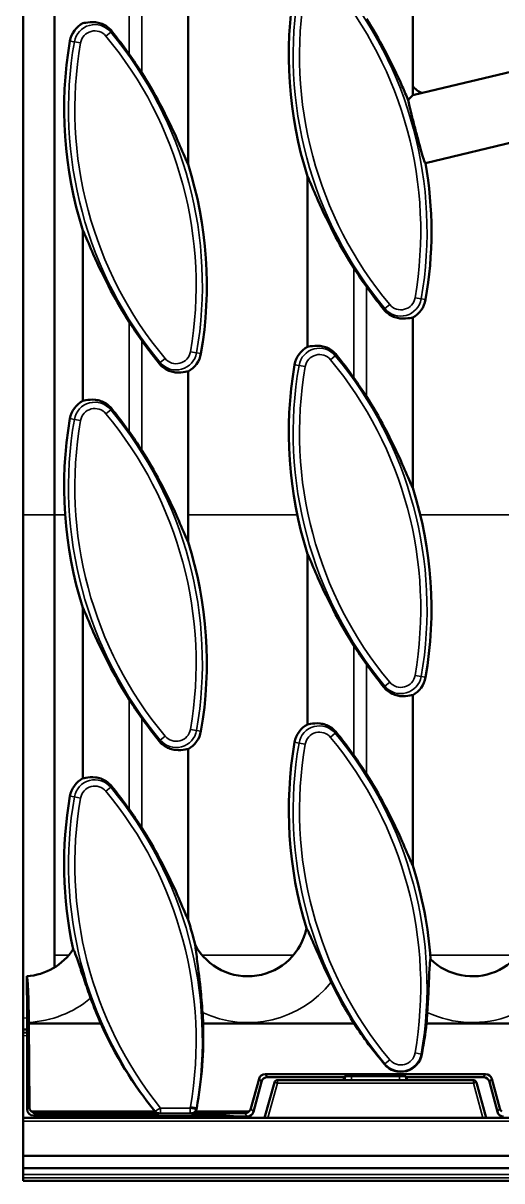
# Model space of a CAD drawing. Header units: millimetres. Extents: x 0 to 4362, y -130 to 2100.
# Drawn here: x 1812.5 to 1888.6, y 656.6 to 840.6 of the extents above; entities that cross this region are included whole.
import ezdxf

# ---------------------------------------------------------------- set-up
doc = ezdxf.new("R2010")
doc.units = ezdxf.units.MM
doc.header["$LTSCALE"] = 5
doc.layers.add('Sichtbar (ISO)', color=7, linetype='Continuous', lineweight=50)
doc.layers.add('Sichtbar schmal (ISO)', color=7, linetype='Continuous', lineweight=35)

msp = doc.modelspace()

# ---------------------------------------------------------------- linework, layer by layer
at = {"layer": 'Sichtbar (ISO)'}
for p, q in [((1812.521, 762.473), (1812.521, 914.757)), ((1817.521, 914.757), (1817.521, 762.473)), ((1874.45, 830.601), (1874.45, 853.797)), ((1838.736, 818.158), (1838.736, 845.226)), ((1875.988, 829.48), (1891.399, 833.179)), ((1874.45, 829.111), (1874.45, 830.601)), ((1874.45, 829.111), (1875.988, 829.48)), ((1891.912, 822.036), (1876.501, 818.337)), ((1857.736, 816.215), (1857.736, 789.148)), ((1822.021, 807.643), (1822.021, 780.576)), ((1874.45, 766.73), (1874.45, 793.797)), ((1838.736, 758.158), (1838.736, 785.226)), ((1812.521, 682.476), (1812.521, 762.473)), ((1817.521, 762.473), (1817.521, 692.483)), ((1857.736, 756.215), (1857.736, 729.148)), ((1822.021, 747.643), (1822.021, 720.576)), ((1874.45, 706.73), (1874.45, 733.797)), ((1838.736, 698.615), (1838.736, 725.226)), ((1817.521, 692.483), (1817.521, 690.537)), ((1813.102, 689.133), (1813.102, 686.615)), ((1813.102, 686.615), (1813.155, 685.615)), ((1813.155, 685.615), (1813.155, 667.997)), ((1812.521, 680.644), (1812.521, 682.476)), ((1812.521, 680.644), (1813.155, 680.696)), ((1813.155, 680.671), (1812.521, 680.615)), ((1813.417, 681.79), (1813.417, 681.615)), ((1813.417, 681.615), (1813.516, 668.358)), ((1824.851, 681.615), (1813.417, 681.615)), ((1865.134, 681.615), (1841.138, 681.615)), ((1927.351, 681.615), (1876.637, 681.615)), ((1812.521, 680.615), (1812.521, 680.644)), ((1812.521, 680.615), (1812.521, 680.134)), ((1813.155, 680.189), (1812.521, 680.134)), ((1812.521, 679.632), (1812.521, 680.134)), ((1812.521, 679.632), (1812.521, 666.615)), ((1850.997, 673.571), (1886.046, 673.571)), ((1848.722, 668.102), (1850.028, 672.836)), ((1850.4, 672.351), (1849.122, 667.581)), ((1850.913, 666.615), (1852.466, 672.248)), ((1863.521, 673.091), (1851.364, 673.091)), ((1884.094, 672.615), (1852.948, 672.615)), ((1863.521, 673.091), (1863.704, 673.2)), ((1863.521, 672.615), (1863.521, 673.091)), ((1864.7, 673.248), (1872.343, 673.248)), ((1873.339, 673.2), (1873.521, 673.091)), ((1885.678, 673.091), (1873.521, 673.091)), ((1873.521, 673.091), (1873.521, 672.615)), ((1884.576, 672.248), (1886.13, 666.615)), ((1887.921, 667.581), (1886.643, 672.351)), ((1887.015, 672.836), (1888.32, 668.102)), ((1812.521, 666.115), (1812.521, 666.615)), ((1851.258, 666.615), (1812.521, 666.615)), ((1812.521, 666.115), (1812.521, 660.615)), ((1833.521, 667.615), (1813.859, 667.615)), ((1814.153, 666.998), (1844.789, 666.998)), ((1814.52, 667.365), (1834.102, 667.365)), ((1839.279, 667.365), (1847.755, 667.365)), ((1848.416, 667.615), (1839.861, 667.615)), ((1844.789, 666.998), (1846.521, 666.841)), ((1848.157, 666.841), (1846.521, 666.841)), ((1885.624, 666.615), (1851.419, 666.615)), ((1890.671, 666.615), (1885.784, 666.615)), ((1812.521, 660.615), (1812.521, 658.641)), ((1812.521, 660.615), (2312.521, 660.615)), ((1812.521, 658.615), (1812.521, 658.641)), ((1812.521, 658.615), (2312.521, 658.615)), ((1812.521, 658.615), (1812.521, 657.615)), ((1812.521, 657.615), (1812.521, 657.115)), ((1812.521, 656.615), (1812.521, 657.115)), ((1812.521, 656.615), (2312.521, 656.615))]:
    msp.add_line(p, q, dxfattribs=at)
for centre, radius, start, end in [((1918.319, 835.466), 63.568, 170.18516, 197.6286), ((1823.908, 837.049), 4, 118.14254, 170.18516), ((1882.604, 826.895), 63.568, 170.18516, 197.6286), ((1778.153, 798.907), 63.043, 32.39092, 35.6676), ((1778.153, 798.907), 63.568, 350.18516, 17.6286), ((1813.867, 807.478), 63.568, 350.18516, 9.83578), ((1918.319, 835.466), 63.043, 212.39092, 215.6676), ((1872.563, 797.324), 4, 298.14254, 350.18516), ((1882.604, 826.895), 63.043, 212.39092, 215.6676), ((1836.849, 788.753), 4, 298.14254, 350.18516), ((1859.622, 785.62), 4, 118.14254, 170.18516), ((1918.319, 775.466), 63.568, 170.18516, 197.6286), ((1813.867, 747.478), 63.043, 32.39092, 35.6676), ((1823.908, 777.049), 4, 118.14254, 170.18516), ((1882.604, 766.895), 63.568, 170.18516, 197.6286), ((1778.153, 738.907), 63.043, 32.39092, 35.6676), ((1813.867, 747.478), 63.568, 350.18516, 17.6286), ((1778.153, 738.907), 63.568, 350.18516, 17.6286), ((1918.319, 775.466), 63.043, 212.39092, 215.6676), ((1872.563, 737.324), 4, 298.14254, 350.18516), ((1882.604, 766.895), 63.043, 212.39092, 215.6676), ((1859.622, 725.62), 4, 118.14254, 170.18516), ((1836.849, 728.753), 4, 298.14254, 350.18516), ((1918.319, 715.466), 63.568, 170.18516, 197.09069), ((1813.867, 687.478), 63.043, 32.39092, 35.6676), ((1823.908, 717.049), 4, 118.14254, 170.18516), ((1882.604, 706.895), 63.568, 170.18516, 192.23193), ((1778.153, 678.907), 63.043, 32.39092, 35.6676), ((1813.867, 687.478), 63.568, 3.9393, 17.6286), ((1848.236, 698.615), 9.5, 180, 183.00465), ((1778.153, 678.907), 63.568, 13.82352, 17.58969), ((1883.95, 698.615), 9.5, 225.44617, 0), ((1848.236, 698.615), 9.5, 208.40856, 348.88919), ((1812.521, 698.615), 9.5, 273.50469, 326.89572), ((1918.319, 715.466), 63.043, 205.6284, 212.47619), ((1882.604, 706.895), 63.043, 199.71358, 203.63996), ((1778.153, 678.907), 63.043, 2.46202, 4.07047), ((1813.867, 687.478), 63.043, 354.66356, 356.26367), ((1852.948, 672.115), 0.5, 90, 164.57723), ((1884.094, 672.115), 0.5, 15.42277, 90)]:
    msp.add_arc(centre, radius, start, end, dxfattribs=at)
for centre, major_axis, ratio, start_param, end_param in [((1876.902, 832.347), (-1.864, -2.364), 0.9964365, 5.9978889, 6.643578), ((1882.604, 707.687), (0, -63.369), 0.9999219, 5.1364054, 5.3959614), ((1778.153, 679.695), (0, 63.019), 0.9999219, 4.5287851, 4.7428689), ((1918.319, 716.259), (0, -63.476), 0.9999219, 5.2897143, 5.4168512), ((1813.867, 688.267), (0, 63.126), 0.9999219, 4.5287851, 4.6068132), ((1872.563, 677.367), (0, -3.422), 0.9999219, 5.4168512, 7.6703777), ((1850.993, 672.577), (-0.972, -0.239), 0.9922466, 4.469994, 5.7768886), ((1886.05, 672.577), (-0.972, 0.239), 0.9922466, 3.6478893, 4.9547839), ((1851.367, 672.09), (-0.61, 0.795), 0.9978252, 5.629738, 6.9366326), ((1864.7, 673.196), (1, 0), 0.0524078, 1.5707963, 3.0543262), ((1872.343, 673.196), (1, 0), 0.0524078, 0.0872665, 1.5707963), ((1885.676, 672.09), (0.61, 0.795), 0.9978252, 5.629738, 6.9366326), ((1814.156, 668), (-0.709, -0.709), 0.9972647, 5.4991567, 7.0672139), ((1814.517, 668.361), (-0.963, 0.277), 0.9912206, 0.2856287, 1.1314698), ((1836.849, 668.794), (0, -3.315), 0.9999219, 1.3200111, 1.3871924), ((1847.757, 668.361), (-0.972, -0.239), 0.9922466, 2.0506175, 2.635296), ((1889.285, 668.361), (-0.972, 0.239), 0.9922466, 0.5062967, 1.0909752), ((1814.523, 668.366), (-0.709, -0.709), 0.9972647, 0.0618125, 0.7840286), ((1847.753, 668.366), (0.61, -0.795), 0.9978252, 5.629738, 6.3519541), ((1848.155, 667.842), (0.61, -0.795), 0.9978252, 5.629738, 6.9366326), ((1888.888, 667.842), (-0.61, -0.795), 0.9978252, 5.629738, 6.9366326)]:
    msp.add_ellipse(centre, major_axis=major_axis, ratio=ratio, start_param=start_param, end_param=end_param, dxfattribs=at)
for points, knots in [([(1822.021, 840.576), (1822.126, 840.581), (1822.287, 840.614), (1822.877, 840.718), (1823.422, 840.794), (1824.288, 840.685), (1824.568, 840.627), (1825.142, 840.432), (1825.435, 840.293), (1825.926, 839.98), (1826.167, 839.789), (1826.464, 839.481), (1826.54, 839.394), (1826.613, 839.304)], [2.82851537, 2.82851537, 2.82851537, 2.82851537, 2.9796104, 2.9796104, 3.24690309, 3.24690309, 3.34987153, 3.34987153, 3.45283997, 3.45283997, 3.54324006, 3.54324006, 3.57659228, 3.57659228, 3.57659228, 3.57659228]), ([(1867.101, 841.25), (1868.091, 839.69), (1869.081, 838.003), (1871.061, 834.308), (1872.016, 832.294), (1873.107, 829.809), (1873.439, 829.024), (1873.729, 828.337)], [5.0571531, 5.0571531, 5.0571531, 5.0571531, 5.5983494, 5.5983494, 6.239433, 6.239433, 6.4973987, 6.4973987, 6.4973987, 6.4973987]), ([(1826.613, 839.304), (1827.379, 838.343), (1828.145, 837.343), (1829.018, 836.154), (1829.194, 835.912), (1829.37, 835.666)], [1.09829535, 1.09829535, 1.09829535, 1.09829535, 1.45268918, 1.45268918, 1.54121651, 1.54121651, 1.54121651, 1.54121651]), ([(1831.387, 832.679), (1832.377, 831.119), (1833.367, 829.431), (1835.346, 825.736), (1836.301, 823.723), (1837.569, 820.836), (1838.099, 819.539), (1838.547, 818.532), (1838.637, 818.339), (1838.718, 818.19), (1838.727, 818.173), (1838.736, 818.158)], [5.0571531, 5.0571531, 5.0571531, 5.0571531, 5.5983494, 5.5983494, 6.239433, 6.239433, 6.6427143, 6.6427143, 6.7428645, 6.7428645, 6.7559465, 6.7559465, 6.7559465, 6.7559465]), ([(1873.729, 828.337), (1873.785, 828.407), (1873.84, 828.473), (1874.047, 828.719), (1874.183, 828.869), (1874.353, 829.034), (1874.406, 829.08), (1874.45, 829.111)], [2.43992656, 2.43992656, 2.43992656, 2.43992656, 2.47945595, 2.47945595, 2.59585575, 2.59585575, 2.6615408, 2.6615408, 2.6615408, 2.6615408]), ([(1876.501, 818.337), (1876.446, 818.375), (1876.375, 818.498), (1876.185, 818.966), (1876.055, 819.37), (1875.782, 820.307), (1875.62, 820.901), (1875.272, 822.204), (1875.086, 822.913), (1874.735, 824.242), (1874.547, 824.952), (1874.206, 826.259), (1874.053, 826.858), (1873.849, 827.72), (1873.774, 828.07), (1873.729, 828.337)], [0.0465019, 0.0465019, 0.0465019, 0.0465019, 0.2065634, 0.2065634, 0.4131269, 0.4131269, 0.619287, 0.619287, 0.825447, 0.825447, 1.0316859, 1.0316859, 1.2379247, 1.2379247, 1.4058161, 1.4058161, 1.4058161, 1.4058161]), ([(1865.084, 801.694), (1864.094, 803.254), (1863.105, 804.942), (1861.125, 808.637), (1860.17, 810.651), (1858.903, 813.537), (1858.372, 814.834), (1857.924, 815.841), (1857.835, 816.034), (1857.753, 816.183), (1857.744, 816.2), (1857.736, 816.215)], [5.0571531, 5.0571531, 5.0571531, 5.0571531, 5.5983494, 5.5983494, 6.239433, 6.239433, 6.6427143, 6.6427143, 6.7428645, 6.7428645, 6.7559465, 6.7559465, 6.7559465, 6.7559465]), ([(1829.37, 793.123), (1828.38, 794.683), (1827.39, 796.37), (1825.411, 800.066), (1824.456, 802.079), (1823.188, 804.965), (1822.658, 806.262), (1822.21, 807.269), (1822.12, 807.463), (1822.039, 807.612), (1822.03, 807.628), (1822.021, 807.643)], [5.0571531, 5.0571531, 5.0571531, 5.0571531, 5.5983494, 5.5983494, 6.239433, 6.239433, 6.6427143, 6.6427143, 6.7428645, 6.7428645, 6.7559465, 6.7559465, 6.7559465, 6.7559465]), ([(1869.859, 795.07), (1869.093, 796.03), (1868.326, 797.03), (1867.453, 798.219), (1867.278, 798.461), (1867.101, 798.707)], [1.09829535, 1.09829535, 1.09829535, 1.09829535, 1.45268918, 1.45268918, 1.54121651, 1.54121651, 1.54121651, 1.54121651]), ([(1874.45, 793.797), (1874.345, 793.792), (1874.184, 793.759), (1873.595, 793.655), (1873.049, 793.579), (1872.183, 793.688), (1871.903, 793.746), (1871.33, 793.941), (1871.036, 794.08), (1870.545, 794.393), (1870.304, 794.584), (1870.007, 794.892), (1869.931, 794.979), (1869.859, 795.07)], [2.82851537, 2.82851537, 2.82851537, 2.82851537, 2.9796104, 2.9796104, 3.24690309, 3.24690309, 3.34987153, 3.34987153, 3.45283997, 3.45283997, 3.54324006, 3.54324006, 3.57659228, 3.57659228, 3.57659228, 3.57659228]), ([(1834.144, 786.498), (1833.378, 787.459), (1832.612, 788.459), (1831.739, 789.648), (1831.563, 789.89), (1831.387, 790.135)], [1.09829535, 1.09829535, 1.09829535, 1.09829535, 1.45268918, 1.45268918, 1.54121651, 1.54121651, 1.54121651, 1.54121651]), ([(1857.736, 789.148), (1857.84, 789.153), (1858.001, 789.185), (1858.591, 789.289), (1859.137, 789.366), (1860.003, 789.256), (1860.282, 789.199), (1860.856, 789.004), (1861.149, 788.865), (1861.64, 788.551), (1861.882, 788.36), (1862.178, 788.053), (1862.255, 787.965), (1862.327, 787.875)], [2.82851537, 2.82851537, 2.82851537, 2.82851537, 2.9796104, 2.9796104, 3.24690309, 3.24690309, 3.34987153, 3.34987153, 3.45283997, 3.45283997, 3.54324006, 3.54324006, 3.57659228, 3.57659228, 3.57659228, 3.57659228]), ([(1862.327, 787.875), (1863.093, 786.915), (1863.86, 785.914), (1864.732, 784.725), (1864.908, 784.483), (1865.084, 784.238)], [1.09829535, 1.09829535, 1.09829535, 1.09829535, 1.45268918, 1.45268918, 1.54121651, 1.54121651, 1.54121651, 1.54121651]), ([(1838.736, 785.226), (1838.631, 785.22), (1838.47, 785.188), (1837.88, 785.084), (1837.335, 785.007), (1836.469, 785.117), (1836.189, 785.174), (1835.615, 785.369), (1835.322, 785.509), (1834.831, 785.822), (1834.59, 786.013), (1834.293, 786.32), (1834.217, 786.408), (1834.144, 786.498)], [2.82851537, 2.82851537, 2.82851537, 2.82851537, 2.9796104, 2.9796104, 3.24690309, 3.24690309, 3.34987153, 3.34987153, 3.45283997, 3.45283997, 3.54324006, 3.54324006, 3.57659228, 3.57659228, 3.57659228, 3.57659228]), ([(1822.021, 780.576), (1822.126, 780.581), (1822.287, 780.614), (1822.877, 780.718), (1823.422, 780.794), (1824.288, 780.685), (1824.568, 780.627), (1825.142, 780.432), (1825.435, 780.293), (1825.926, 779.98), (1826.167, 779.789), (1826.464, 779.481), (1826.54, 779.394), (1826.613, 779.304)], [2.82851537, 2.82851537, 2.82851537, 2.82851537, 2.9796104, 2.9796104, 3.24690309, 3.24690309, 3.34987153, 3.34987153, 3.45283997, 3.45283997, 3.54324006, 3.54324006, 3.57659228, 3.57659228, 3.57659228, 3.57659228]), ([(1867.101, 781.25), (1868.091, 779.69), (1869.081, 778.003), (1871.061, 774.308), (1872.016, 772.294), (1873.283, 769.408), (1873.814, 768.111), (1874.261, 767.104), (1874.351, 766.911), (1874.432, 766.761), (1874.441, 766.745), (1874.45, 766.73)], [5.0571531, 5.0571531, 5.0571531, 5.0571531, 5.5983494, 5.5983494, 6.239433, 6.239433, 6.6427143, 6.6427143, 6.7428645, 6.7428645, 6.7559465, 6.7559465, 6.7559465, 6.7559465]), ([(1826.613, 779.304), (1827.379, 778.343), (1828.145, 777.343), (1829.018, 776.154), (1829.194, 775.912), (1829.37, 775.666)], [1.09829535, 1.09829535, 1.09829535, 1.09829535, 1.45268918, 1.45268918, 1.54121651, 1.54121651, 1.54121651, 1.54121651]), ([(1831.387, 772.679), (1832.377, 771.119), (1833.367, 769.431), (1835.346, 765.736), (1836.301, 763.723), (1837.569, 760.836), (1838.099, 759.539), (1838.547, 758.532), (1838.637, 758.339), (1838.718, 758.19), (1838.727, 758.173), (1838.736, 758.158)], [5.0571531, 5.0571531, 5.0571531, 5.0571531, 5.5983494, 5.5983494, 6.239433, 6.239433, 6.6427143, 6.6427143, 6.7428645, 6.7428645, 6.7559465, 6.7559465, 6.7559465, 6.7559465]), ([(1865.084, 741.694), (1864.094, 743.254), (1863.105, 744.942), (1861.125, 748.637), (1860.17, 750.651), (1858.903, 753.537), (1858.372, 754.834), (1857.924, 755.841), (1857.835, 756.034), (1857.753, 756.183), (1857.744, 756.2), (1857.736, 756.215)], [5.0571531, 5.0571531, 5.0571531, 5.0571531, 5.5983494, 5.5983494, 6.239433, 6.239433, 6.6427143, 6.6427143, 6.7428645, 6.7428645, 6.7559465, 6.7559465, 6.7559465, 6.7559465]), ([(1829.37, 733.123), (1828.38, 734.683), (1827.39, 736.37), (1825.411, 740.066), (1824.456, 742.079), (1823.188, 744.965), (1822.658, 746.262), (1822.21, 747.269), (1822.12, 747.463), (1822.039, 747.612), (1822.03, 747.628), (1822.021, 747.643)], [5.0571531, 5.0571531, 5.0571531, 5.0571531, 5.5983494, 5.5983494, 6.239433, 6.239433, 6.6427143, 6.6427143, 6.7428645, 6.7428645, 6.7559465, 6.7559465, 6.7559465, 6.7559465]), ([(1869.859, 735.07), (1869.093, 736.03), (1868.326, 737.03), (1867.453, 738.219), (1867.278, 738.461), (1867.101, 738.707)], [1.09829535, 1.09829535, 1.09829535, 1.09829535, 1.45268918, 1.45268918, 1.54121651, 1.54121651, 1.54121651, 1.54121651]), ([(1874.45, 733.797), (1874.345, 733.792), (1874.184, 733.759), (1873.595, 733.655), (1873.049, 733.579), (1872.183, 733.688), (1871.903, 733.746), (1871.33, 733.941), (1871.036, 734.08), (1870.545, 734.393), (1870.304, 734.584), (1870.007, 734.892), (1869.931, 734.979), (1869.859, 735.07)], [2.82851537, 2.82851537, 2.82851537, 2.82851537, 2.9796104, 2.9796104, 3.24690309, 3.24690309, 3.34987153, 3.34987153, 3.45283997, 3.45283997, 3.54324006, 3.54324006, 3.57659228, 3.57659228, 3.57659228, 3.57659228]), ([(1834.144, 726.498), (1833.378, 727.459), (1832.612, 728.459), (1831.739, 729.648), (1831.563, 729.89), (1831.387, 730.135)], [1.09829535, 1.09829535, 1.09829535, 1.09829535, 1.45268918, 1.45268918, 1.54121651, 1.54121651, 1.54121651, 1.54121651]), ([(1857.736, 729.148), (1857.84, 729.153), (1858.001, 729.185), (1858.591, 729.289), (1859.137, 729.366), (1860.003, 729.256), (1860.282, 729.199), (1860.856, 729.004), (1861.149, 728.865), (1861.64, 728.551), (1861.882, 728.36), (1862.178, 728.053), (1862.255, 727.965), (1862.327, 727.875)], [2.82851537, 2.82851537, 2.82851537, 2.82851537, 2.9796104, 2.9796104, 3.24690309, 3.24690309, 3.34987153, 3.34987153, 3.45283997, 3.45283997, 3.54324006, 3.54324006, 3.57659228, 3.57659228, 3.57659228, 3.57659228]), ([(1862.327, 727.875), (1863.093, 726.915), (1863.86, 725.914), (1864.732, 724.725), (1864.908, 724.483), (1865.084, 724.238)], [1.09829535, 1.09829535, 1.09829535, 1.09829535, 1.45268918, 1.45268918, 1.54121651, 1.54121651, 1.54121651, 1.54121651]), ([(1838.736, 725.226), (1838.631, 725.22), (1838.47, 725.188), (1837.88, 725.084), (1837.335, 725.007), (1836.469, 725.117), (1836.189, 725.174), (1835.615, 725.369), (1835.322, 725.509), (1834.831, 725.822), (1834.59, 726.013), (1834.293, 726.32), (1834.217, 726.408), (1834.144, 726.498)], [2.82851537, 2.82851537, 2.82851537, 2.82851537, 2.9796104, 2.9796104, 3.24690309, 3.24690309, 3.34987153, 3.34987153, 3.45283997, 3.45283997, 3.54324006, 3.54324006, 3.57659228, 3.57659228, 3.57659228, 3.57659228]), ([(1867.101, 721.25), (1868.091, 719.69), (1869.081, 718.003), (1871.061, 714.308), (1872.016, 712.294), (1873.283, 709.408), (1873.814, 708.111), (1874.261, 707.104), (1874.351, 706.911), (1874.432, 706.761), (1874.441, 706.745), (1874.45, 706.73)], [5.0571531, 5.0571531, 5.0571531, 5.0571531, 5.5983494, 5.5983494, 6.239433, 6.239433, 6.6427143, 6.6427143, 6.7428645, 6.7428645, 6.7559465, 6.7559465, 6.7559465, 6.7559465]), ([(1822.021, 720.576), (1822.126, 720.581), (1822.287, 720.614), (1822.877, 720.718), (1823.422, 720.794), (1824.288, 720.685), (1824.568, 720.627), (1825.142, 720.432), (1825.435, 720.293), (1825.926, 719.98), (1826.167, 719.789), (1826.464, 719.481), (1826.54, 719.394), (1826.613, 719.304)], [2.82851537, 2.82851537, 2.82851537, 2.82851537, 2.9796104, 2.9796104, 3.24690309, 3.24690309, 3.34987153, 3.34987153, 3.45283997, 3.45283997, 3.54324006, 3.54324006, 3.57659228, 3.57659228, 3.57659228, 3.57659228]), ([(1826.613, 719.304), (1827.379, 718.343), (1828.145, 717.343), (1829.018, 716.154), (1829.194, 715.912), (1829.37, 715.666)], [1.09829535, 1.09829535, 1.09829535, 1.09829535, 1.45268918, 1.45268918, 1.54121651, 1.54121651, 1.54121651, 1.54121651]), ([(1831.387, 712.679), (1832.377, 711.119), (1833.367, 709.431), (1835.346, 705.736), (1836.301, 703.723), (1837.569, 700.836), (1838.099, 699.539), (1838.476, 698.693), (1838.493, 698.654), (1838.511, 698.615)], [5.0571531, 5.0571531, 5.0571531, 5.0571531, 5.5983494, 5.5983494, 6.239433, 6.239433, 6.6427143, 6.6427143, 6.6624845, 6.6624845, 6.6624845, 6.6624845]), ([(1861.478, 688.198), (1860.915, 689.37), (1860.375, 690.538), (1859.359, 692.8), (1858.918, 693.821), (1858.29, 695.267), (1858.05, 695.818), (1857.743, 696.465), (1857.637, 696.671), (1857.558, 696.784)], [-1.006934, -1.006934, -1.006934, -1.006934, -0.7077616, -0.7077616, -0.3937646, -0.3937646, -0.1524802, -0.1524802, 0, 0, 0, 0]), ([(1839.88, 694.095), (1839.895, 693.837), (1839.956, 693.382), (1840.073, 692.503), (1840.143, 691.998), (1840.315, 690.687), (1840.513, 689.172), (1840.835, 685.958), (1840.945, 684.679), (1841.037, 683.382)], [-1.8212433, -1.8212433, -1.8212433, -1.8212433, -1.4295642, -1.4295642, -1.02674, -1.02674, -0.3899721, -0.3899721, 0, 0, 0, 0]), ([(1823.256, 685.629), (1822.911, 686.593), (1822.577, 687.553), (1821.958, 689.371), (1821.674, 690.226), (1821.194, 691.65), (1820.989, 692.25), (1820.682, 693.047), (1820.568, 693.303), (1820.479, 693.427)], [-1.0965655, -1.0965655, -1.0965655, -1.0965655, -0.7906032, -0.7906032, -0.486598, -0.486598, -0.2130994, -0.2130994, 0, 0, 0, 0]), ([(1877.285, 691.846), (1877.237, 691.705), (1877.201, 691.436), (1877.142, 690.727), (1877.118, 690.283), (1877.056, 688.946), (1877.017, 687.882), (1876.911, 685.622), (1876.85, 684.5), (1876.776, 683.37)], [-1.1757899, -1.1757899, -1.1757899, -1.1757899, -0.9527386, -0.9527386, -0.7281448, -0.7281448, -0.3397547, -0.3397547, 0, 0, 0, 0]), ([(1813.102, 689.133), (1813.127, 689.036), (1813.152, 688.889), (1813.196, 688.541), (1813.22, 688.306), (1813.264, 687.747), (1813.284, 687.423), (1813.319, 686.77), (1813.336, 686.38), (1813.365, 685.542), (1813.377, 685.092), (1813.396, 684.237), (1813.404, 683.751), (1813.414, 682.76), (1813.417, 682.254), (1813.417, 681.79)], [2.36568716, 2.36568716, 2.36568716, 2.36568716, 2.50131306, 2.50131306, 2.64008195, 2.64008195, 2.77885085, 2.77885085, 2.91768612, 2.91768612, 3.05652139, 3.05652139, 3.1955721, 3.1955721, 3.33462281, 3.33462281, 3.33462281, 3.33462281]), ([(1840.06, 667.972), (1840.034, 667.87), (1839.988, 667.775), (1839.906, 667.665), (1839.884, 667.639), (1839.861, 667.615)], [0, 0, 0, 0, 0.03158766, 0.03158766, 0.041711444, 0.041711444, 0.041711444, 0.041711444]), ([(1834.102, 667.365), (1833.998, 667.365), (1833.894, 667.386), (1833.735, 667.451), (1833.676, 667.484), (1833.586, 667.552), (1833.552, 667.582), (1833.521, 667.615)], [0, 0, 0, 0, 0.031340685, 0.031340685, 0.051598297, 0.051598297, 0.065192147, 0.065192147, 0.065192147, 0.065192147]), ([(1839.861, 667.615), (1839.813, 667.565), (1839.76, 667.521), (1839.638, 667.446), (1839.57, 667.416), (1839.427, 667.375), (1839.354, 667.365), (1839.279, 667.365)], [0.041508097, 0.041508097, 0.041508097, 0.041508097, 0.062275336, 0.062275336, 0.084479847, 0.084479847, 0.106713337, 0.106713337, 0.106713337, 0.106713337])]:
    msp.add_open_spline(points, degree=3, knots=knots, dxfattribs=at)
for points in [[(1838.511, 698.615), (1838.623, 698.367), (1838.697, 698.215), (1838.749, 698.117)], [(1833.521, 667.615), (1833.505, 667.631), (1833.491, 667.648), (1833.477, 667.665)], [(1851.419, 666.615), (1851.366, 666.615), (1851.311, 666.615), (1851.258, 666.615)], [(1885.784, 666.615), (1885.732, 666.615), (1885.676, 666.615), (1885.624, 666.615)]]:
    msp.add_open_spline(points, degree=3, dxfattribs=at)
at = {"layer": 'Sichtbar schmal (ISO)'}
for p, q in [((1829.37, 835.666), (1829.37, 853.123)), ((1831.387, 850.135), (1831.387, 832.679)), ((1826.437, 839.157), (1825.672, 838.519)), ((1826.613, 839.304), (1826.437, 839.157)), ((1819.967, 837.731), (1820.664, 837.61)), ((1820.664, 837.61), (1821.645, 837.44)), ((1865.084, 784.238), (1865.084, 801.694)), ((1867.101, 798.707), (1867.101, 781.25)), ((1874.826, 796.933), (1875.808, 796.763)), ((1876.505, 796.642), (1875.808, 796.763)), ((1869.859, 795.07), (1870.034, 795.216)), ((1870.799, 795.854), (1870.034, 795.216)), ((1829.37, 775.666), (1829.37, 793.123)), ((1831.387, 790.135), (1831.387, 772.679)), ((1839.112, 788.361), (1840.093, 788.191)), ((1840.79, 788.071), (1840.093, 788.191)), ((1862.151, 787.729), (1861.386, 787.091)), ((1862.327, 787.875), (1862.151, 787.729)), ((1834.144, 786.498), (1834.32, 786.645)), ((1835.085, 787.282), (1834.32, 786.645)), ((1855.681, 786.302), (1856.378, 786.182)), ((1856.378, 786.182), (1857.36, 786.012)), ((1826.437, 779.157), (1825.672, 778.519)), ((1826.613, 779.304), (1826.437, 779.157)), ((1819.967, 777.731), (1820.664, 777.61)), ((1820.664, 777.61), (1821.645, 777.44)), ((1812.521, 762.473), (1817.521, 762.473)), ((1819.19, 762.473), (1817.521, 762.473)), ((1856.092, 762.473), (1838.736, 762.473)), ((1893.45, 762.473), (1875.641, 762.473)), ((1865.084, 724.238), (1865.084, 741.694)), ((1867.101, 738.707), (1867.101, 721.25)), ((1870.799, 735.854), (1870.034, 735.216)), ((1874.826, 736.933), (1875.808, 736.763)), ((1876.505, 736.642), (1875.808, 736.763)), ((1869.859, 735.07), (1870.034, 735.216)), ((1829.37, 715.666), (1829.37, 733.123)), ((1831.387, 730.135), (1831.387, 712.679)), ((1835.085, 727.282), (1834.32, 726.645)), ((1839.112, 728.361), (1840.093, 728.191)), ((1840.79, 728.071), (1840.093, 728.191)), ((1862.151, 727.729), (1861.386, 727.091)), ((1862.327, 727.875), (1862.151, 727.729)), ((1834.144, 726.498), (1834.32, 726.645)), ((1855.681, 726.302), (1856.378, 726.182)), ((1856.378, 726.182), (1857.36, 726.012)), ((1826.613, 719.304), (1826.437, 719.157)), ((1819.967, 717.731), (1820.664, 717.61)), ((1820.664, 717.61), (1821.645, 717.44)), ((1826.437, 719.157), (1825.672, 718.519)), ((1838.736, 698.615), (1838.511, 698.615)), ((1819.777, 692.483), (1817.521, 692.483)), ((1855.491, 692.483), (1840.98, 692.483)), ((1891.206, 692.483), (1877.238, 692.483)), ((1812.521, 682.476), (1813.155, 682.531)), ((1812.521, 679.632), (1813.155, 679.687)), ((1869.956, 675.151), (1870.034, 675.216)), ((1870.799, 675.854), (1870.034, 675.216)), ((1874.826, 676.933), (1875.808, 676.763)), ((1875.927, 676.742), (1875.808, 676.763)), ((1851.364, 673.091), (1850.997, 673.571)), ((1886.046, 673.571), (1885.678, 673.091)), ((1850.028, 672.836), (1850.4, 672.351)), ((1851.419, 666.615), (1852.948, 672.159)), ((1852.948, 672.615), (1852.948, 672.159)), ((1852.948, 672.159), (1884.094, 672.159)), ((1863.704, 673.2), (1863.704, 672.615)), ((1864.7, 672.615), (1864.7, 673.248)), ((1872.343, 673.248), (1872.343, 672.615)), ((1873.339, 672.615), (1873.339, 673.2)), ((1884.094, 672.159), (1884.094, 672.615)), ((1884.094, 672.159), (1885.624, 666.615)), ((1886.643, 672.351), (1887.015, 672.836)), ((1813.516, 668.358), (1813.155, 667.997)), ((1834.354, 668.177), (1834.354, 667.378)), ((1839.072, 668.177), (1834.354, 668.177)), ((1839.072, 668.177), (1839.072, 667.378)), ((1839.112, 668.361), (1840.093, 668.191)), ((1840.108, 668.189), (1840.093, 668.191)), ((1849.122, 667.581), (1848.722, 668.102)), ((1888.32, 668.102), (1887.921, 667.581)), ((1812.521, 666.115), (2312.521, 666.115)), ((1814.153, 666.998), (1814.52, 667.365)), ((1833.483, 667.67), (1833.477, 667.665)), ((1834.102, 667.365), (1834.106, 667.368)), ((1834.354, 667.378), (1839.072, 667.378)), ((1847.755, 667.365), (1848.157, 666.841)), ((2312.521, 658.641), (1812.521, 658.641)), ((1812.521, 657.615), (2312.521, 657.615)), ((2312.521, 657.115), (1812.521, 657.115))]:
    msp.add_line(p, q, dxfattribs=at)
for centre, radius, start, end in [((1813.867, 807.478), 61.864, 350.18516, 39.81484), ((1813.867, 807.478), 62.861, 350.18516, 39.81484), ((1918.319, 835.466), 62.861, 170.18516, 219.81484), ((1918.319, 835.466), 61.864, 170.18516, 219.81484), ((1823.908, 837.049), 3.292, 39.81484, 170.18516), ((1823.908, 837.049), 2.296, 39.81484, 170.18516), ((1778.153, 798.907), 62.861, 350.18516, 39.81484), ((1882.604, 826.895), 62.861, 170.18516, 219.81484), ((1882.604, 826.895), 61.864, 170.18516, 219.81484), ((1778.153, 798.907), 61.864, 350.18516, 39.81484), ((1872.563, 797.324), 3.292, 219.81484, 350.18516), ((1872.563, 797.324), 2.296, 219.81484, 350.18516), ((1836.849, 788.753), 3.292, 219.81484, 350.18516), ((1836.849, 788.753), 2.296, 219.81484, 350.18516), ((1859.622, 785.62), 3.292, 39.81484, 170.18516), ((1859.622, 785.62), 2.296, 39.81484, 170.18516), ((1813.867, 747.478), 62.861, 350.18516, 39.81484), ((1918.319, 775.466), 62.861, 170.18516, 219.81484), ((1918.319, 775.466), 61.864, 170.18516, 219.81484), ((1813.867, 747.478), 61.864, 350.18516, 39.81484), ((1823.908, 777.049), 3.292, 39.81484, 170.18516), ((1823.908, 777.049), 2.296, 39.81484, 170.18516), ((1778.153, 738.907), 61.864, 350.18516, 39.81484), ((1778.153, 738.907), 62.861, 350.18516, 39.81484), ((1882.604, 766.895), 62.861, 170.18516, 219.81484), ((1882.604, 766.895), 61.864, 170.18516, 219.81484), ((1872.563, 737.324), 3.292, 219.81484, 350.18516), ((1872.563, 737.324), 2.296, 219.81484, 350.18516), ((1859.622, 725.62), 3.292, 39.81484, 170.18516), ((1836.849, 728.753), 3.292, 219.81484, 350.18516), ((1836.849, 728.753), 2.296, 219.81484, 350.18516), ((1859.622, 725.62), 2.296, 39.81484, 170.18516), ((1813.867, 687.478), 61.864, 350.18516, 39.81484), ((1813.867, 687.478), 62.861, 350.18516, 39.81484), ((1918.319, 715.466), 62.861, 170.18516, 219.81484), ((1918.319, 715.466), 61.864, 170.18516, 219.81484), ((1823.908, 717.049), 3.292, 39.81484, 170.18516), ((1823.908, 717.049), 2.296, 39.81484, 170.18516), ((1882.604, 706.895), 62.861, 170.18516, 218.60863), ((1778.153, 678.907), 61.864, 350.18516, 39.81484), ((1778.153, 678.907), 62.861, 350.18516, 39.81484), ((1882.604, 706.895), 61.864, 170.18516, 218.74477), ((1883.95, 698.615), 16.848, 244.79994, 337.95346), ((1848.236, 698.615), 16.848, 244.70584, 321.8086), ((1812.521, 698.615), 16.848, 273.04564, 309.57817), ((1872.563, 677.324), 3.292, 219.81484, 350.18516), ((1872.563, 677.324), 2.296, 219.81484, 350.18516), ((1836.849, 668.753), 2.296, 345.47297, 350.18516), ((1836.849, 668.753), 3.292, 346.42934, 350.18516)]:
    msp.add_arc(centre, radius, start, end, dxfattribs=at)
for centre, major_axis, ratio, start_param, end_param in [((1852.948, 672.115), (-0.482, 0.133), 0.0840398, 4.7355692, 6.2831853), ((1884.094, 672.115), (0.482, 0.133), 0.0840398, 0, 1.5476161), ((1839.275, 668.167), (0.449, 0.662), 0.9956635, 3.7390994, 5.0695973), ((1834.106, 668.167), (-0.479, 0.641), 0.9961908, 1.6026229, 2.497862)]:
    msp.add_ellipse(centre, major_axis=major_axis, ratio=ratio, start_param=start_param, end_param=end_param, dxfattribs=at)
for points, knots in [([(1834.354, 668.177), (1834.217, 668.099), (1834.077, 668.019), (1833.834, 667.879), (1833.725, 667.816), (1833.588, 667.735), (1833.545, 667.709), (1833.5, 667.681), (1833.488, 667.674), (1833.483, 667.67)], [-0.033578333, -0.033578333, -0.033578333, -0.033578333, -0.021658024, -0.021658024, -0.010912958, -0.010912958, -0.004197292, -0.004197292, 0, 0, 0, 0]), ([(1840.05, 667.98), (1840.035, 667.985), (1839.973, 667.999), (1839.78, 668.037), (1839.659, 668.06), (1839.436, 668.104), (1839.344, 668.122), (1839.191, 668.153), (1839.131, 668.165), (1839.072, 668.177)], [-0.029870318, -0.029870318, -0.029870318, -0.029870318, -0.019266355, -0.019266355, -0.009707854, -0.009707854, -0.00373379, -0.00373379, 0, 0, 0, 0]), ([(1834.106, 667.368), (1834.107, 667.369), (1834.11, 667.37), (1834.122, 667.372), (1834.134, 667.373), (1834.173, 667.375), (1834.203, 667.376), (1834.273, 667.377), (1834.314, 667.378), (1834.354, 667.378)], [0, 0, 0, 0, 0.004197292, 0.004197292, 0.010912958, 0.010912958, 0.021658024, 0.021658024, 0.033578333, 0.033578333, 0.033578333, 0.033578333]), ([(1839.072, 667.378), (1839.084, 667.378), (1839.097, 667.378), (1839.129, 667.377), (1839.148, 667.377), (1839.195, 667.376), (1839.22, 667.375), (1839.259, 667.372), (1839.272, 667.37), (1839.275, 667.368)], [0, 0, 0, 0, 0.00373379, 0.00373379, 0.009707854, 0.009707854, 0.019266355, 0.019266355, 0.029870318, 0.029870318, 0.029870318, 0.029870318])]:
    msp.add_open_spline(points, degree=3, knots=knots, dxfattribs=at)
for points in [[(1840.06, 667.972), (1840.056, 667.974), (1840.053, 667.977), (1840.05, 667.98)], [(1839.275, 667.368), (1839.276, 667.367), (1839.278, 667.366), (1839.279, 667.365)]]:
    msp.add_open_spline(points, degree=3, dxfattribs=at)

doc.saveas('drawing.dxf')
